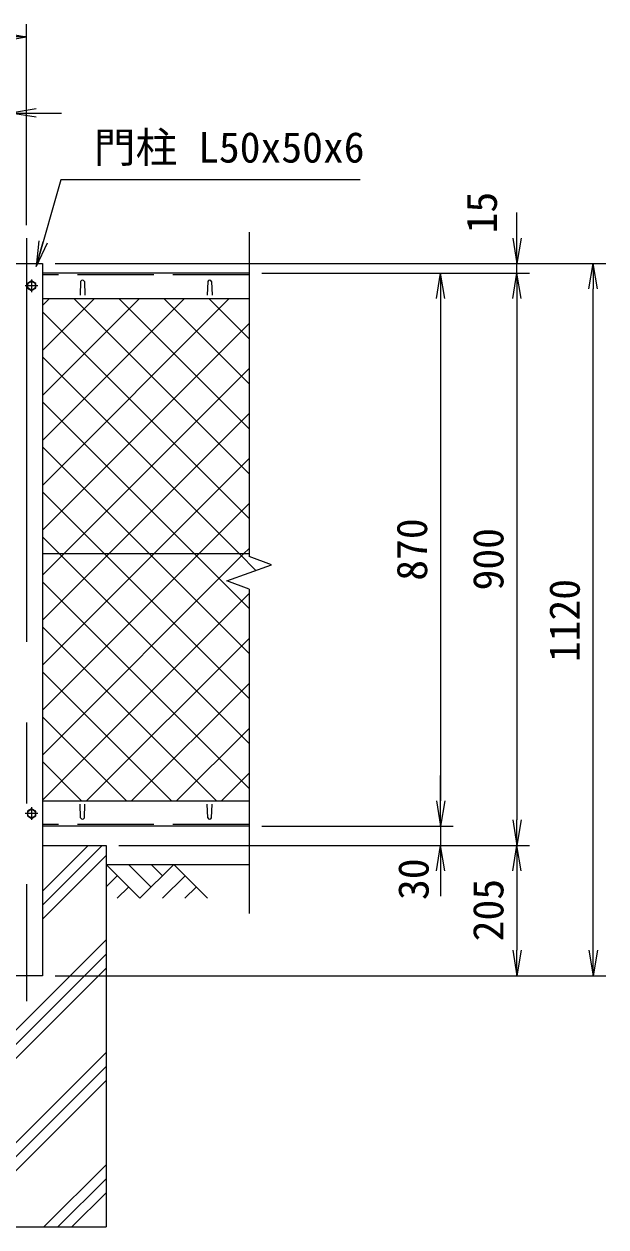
# Model space of a CAD drawing. Units: millimetres, scale not verified. Extents: x -4200 to 4200, y -2970 to 2970.
# Drawn here: x -1590 to -676, y -639 to 1253 of the extents above; entities that cross this region are included whole.
import ezdxf
from ezdxf.enums import TextEntityAlignment as Align

# ---------------------------------------------------------------- set-up
doc = ezdxf.new("R2010")
doc.units = ezdxf.units.MM
doc.header["$LTSCALE"] = 20
doc.linetypes.add('DASHED', pattern=[7.5, 6, -1.5])
doc.linetypes.add('USER1', pattern=[50.8, 31.75, -6.35, 6.35, -6.35])
for name, color, linetype, lineweight in [('0-1_D-STR3', 3, 'Continuous', 13), ('0-2_D-BMK', 2, 'USER1', 13), ('0-3_D-STR1', 1, 'Continuous', 18), ('0-4_D-STR-TXT', 7, 'Continuous', 9), ('0-5_D-STR4', 7, 'Continuous', 9), ('0-6_D-BGD', 7, 'Continuous', 9), ('0-7_D-STR-DIM', 7, 'Continuous', 9), ('0-8_0', 7, 'Continuous', 9), ('0-9_D-DCR-HCH', 7, 'Continuous', 9), ('0-A_D-STR2', 7, 'Continuous', 9)]:
    doc.layers.add(name, color=color, linetype=linetype, lineweight=lineweight)
doc.styles.add('ＭＳ ゴシック', font='')
doc.styles.get('ＭＳ ゴシック').set_extended_font_data('MS Gothic')

# ---------------------------------------------------------------- blocks, each defined once
blk = doc.blocks.new('_Open')
at = {"layer": '0-8_0'}
blk.add_line((-20, 3.33), (0, 0), dxfattribs=at)
blk.add_lwpolyline([(-20, -3.33), (0, 0), (-20, 0)], dxfattribs=at)

msp = doc.modelspace()

# ---------------------------------------------------------------- linework, layer by layer
at = {"layer": '0-1_D-STR3'}
msp.add_line((-1236.55, 419.62), (-1561.55, 419.62), dxfattribs=at)
for points in [[(-1572.05, 845.12), (-1578.55, 848.87), (-1585.05, 845.12), (-1585.05, 837.61), (-1578.55, 833.86), (-1572.05, 837.61)], [(-1572.05, 15.12), (-1578.55, 18.87), (-1585.05, 15.12), (-1585.05, 7.61), (-1578.55, 3.86), (-1572.05, 7.61)]]:
    msp.add_lwpolyline(points, close=True, dxfattribs=at)
for centre in [(-1578.55, 841.37), (-1578.55, 11.37)]:
    msp.add_circle(centre, 6.25, dxfattribs=at)
at = {"layer": '0-2_D-BMK'}
for p, q in [((-1586.55, 916.37), (-1586.55, -283.63)), ((-1578.55, 851.37), (-1578.55, 831.37)), ((-1568.55, 841.37), (-1588.55, 841.37)), ((-1578.55, 21.37), (-1578.55, 1.37)), ((-1568.55, 11.37), (-1588.55, 11.37))]:
    msp.add_line(p, q, dxfattribs=at)
at = {"layer": '0-3_D-STR1'}
for p, q in [((-1236.55, 861.37), (-1561.55, 861.37)), ((-1501.55, 848.24), (-1502.3, 826.74)), ((-1495.55, 848.24), (-1494.8, 826.74)), ((-1301.55, 848.24), (-1302.3, 826.74)), ((-1295.55, 848.24), (-1294.8, 826.74)), ((-1561.55, 821.37), (-1236.55, 821.37)), ((-1561.55, 31.37), (-1236.55, 31.37)), ((-1501.55, 4.5), (-1502.3, 26)), ((-1495.55, 4.5), (-1494.8, 26)), ((-1301.55, 4.5), (-1302.3, 26)), ((-1295.55, 4.5), (-1294.8, 26)), ((-1236.55, -8.63), (-1561.55, -8.63))]:
    msp.add_line(p, q, dxfattribs=at)
at = {"layer": '0-3_D-STR1', "linetype": 'DASHED'}
for p, q in [((-1236.55, 858.37), (-1561.55, 858.37)), ((-1236.55, -5.63), (-1561.55, -5.63))]:
    msp.add_line(p, q, dxfattribs=at)
at = {"layer": '0-3_D-STR1'}
msp.add_lwpolyline([(-1561.55, -243.63), (-1611.55, -243.63), (-1611.55, 876.37), (-1561.55, 876.37)], close=True, dxfattribs=at)
for centre, start, end in [((-1498.55, 846.99), 22.61986, 157.38014), ((-1298.55, 846.99), 22.61986, 157.38014), ((-1498.55, 5.75), 202.61986, 337.38014), ((-1298.55, 5.75), 202.61986, 337.38014)]:
    msp.add_arc(centre, 3.25, start, end, dxfattribs=at)
at = {"layer": '0-4_D-STR-TXT'}
msp.add_lwpolyline([(-1061.91, 1008.02), (-1532.88, 1008.02), (-1570.97, 873.75)], dxfattribs=at)
at = {"layer": '0-5_D-STR4'}
for p, q in [((-1561.55, -38.63), (-1461.55, -38.63)), ((-1461.55, -38.63), (-1461.55, -638.63)), ((-1711.55, -638.63), (-1461.55, -638.63))]:
    msp.add_line(p, q, dxfattribs=at)
at = {"layer": '0-6_D-BGD'}
msp.add_line((-1461.55, -68.63), (-1236.55, -68.63), dxfattribs=at)
at = {"layer": '0-7_D-STR-DIM'}
for p, q in [((-1586.55, 936.37), (-1586.55, 1252.86)), ((-1571.55, 1112.86), (-1531.55, 1112.86)), ((-815.5, 916.37), (-815.5, 956.37)), ((-1236.55, 925.82), (-1236.55, 415.59)), ((-1541.55, 876.37), (-795.5, 876.37)), ((-1541.55, 876.37), (-675.5, 876.37)), ((-815.5, 861.37), (-815.5, 876.37)), ((-1216.55, 861.37), (-915.5, 861.37)), ((-1216.55, 861.37), (-795.5, 861.37)), ((-1216.55, 861.37), (-795.5, 861.37)), ((-695.5, -203.63), (-695.5, 836.37)), ((-935.5, 821.37), (-935.5, 31.37)), ((-815.5, 821.37), (-815.5, 1.37)), ((-815.5, 821.37), (-815.5, 781.37)), ((-1271.78, 377.12), (-1201.31, 402.77)), ((-1201.31, 402.77), (-1236.55, 415.59)), ((-1236.55, 364.29), (-1271.78, 377.12)), ((-1236.55, 364.29), (-1236.55, -145.94)), ((-935.5, 31.37), (-935.5, 71.37)), ((-1216.55, -8.63), (-915.5, -8.63)), ((-1216.55, -8.63), (-915.5, -8.63)), ((-935.5, -8.63), (-935.5, -38.63)), ((-1441.55, -38.63), (-795.5, -38.63)), ((-1441.55, -38.63), (-915.5, -38.63)), ((-1441.55, -38.63), (-795.5, -38.63)), ((-935.5, -78.63), (-935.5, -118.63)), ((-815.5, -78.63), (-815.5, -203.63)), ((-1541.55, -243.63), (-795.5, -243.63)), ((-1541.55, -243.63), (-675.5, -243.63))]:
    msp.add_line(p, q, dxfattribs=at)
at = {"layer": '0-9_D-DCR-HCH'}
for p, q in [((-1561.55, -132.67), (-1467.51, -38.63)), ((-1561.55, -110.58), (-1489.6, -38.63)), ((-1561.55, -154.77), (-1461.55, -54.77)), ((-1408.33, -121.84), (-1461.55, -68.63)), ((-1390.6, -104.11), (-1426.07, -68.63)), ((-1355.12, -68.63), (-1408.33, -121.84)), ((-1372.77, -86.46), (-1390.6, -68.63)), ((-1355.12, -68.63), (-1301.91, -121.84)), ((-1443.81, -86.37), (-1461.55, -104.03)), ((-1337.38, -86.37), (-1373.02, -121.84)), ((-1426.07, -104.11), (-1443.89, -121.84)), ((-1319.65, -104.11), (-1337.47, -121.84)), ((-1711.55, -437.35), (-1461.55, -187.35)), ((-1711.55, -459.45), (-1461.55, -209.45)), ((-1711.55, -481.55), (-1461.55, -231.55)), ((-1711.55, -614.13), (-1461.55, -364.13)), ((-1711.55, -636.23), (-1461.55, -386.23)), ((-1691.86, -638.63), (-1461.55, -408.32)), ((-1559.27, -638.63), (-1461.55, -540.91)), ((-1537.18, -638.63), (-1461.55, -563)), ((-1515.08, -638.63), (-1461.55, -585.1))]:
    msp.add_line(p, q, dxfattribs=at)
at = {"layer": '0-A_D-STR2'}
for p, q in [((-1561.55, 810.36), (-1550.54, 821.37)), ((-1561.55, 739.65), (-1479.83, 821.37)), ((-1561.55, 668.94), (-1409.12, 821.37)), ((-1561.55, 598.23), (-1338.41, 821.37)), ((-1561.55, 527.52), (-1267.69, 821.37)), ((-1236.55, 545.85), (-1512.07, 821.37)), ((-1236.55, 616.56), (-1441.36, 821.37)), ((-1236.55, 687.27), (-1370.64, 821.37)), ((-1236.55, 757.98), (-1299.93, 821.37)), ((-1236.55, 475.14), (-1561.55, 800.14)), ((-1561.55, 456.81), (-1236.55, 781.81)), ((-1528.02, 419.62), (-1236.55, 711.09)), ((-1322.45, 419.62), (-1561.55, 658.72)), ((-1457.31, 419.62), (-1236.55, 640.38)), ((-1393.16, 419.62), (-1561.55, 588)), ((-1386.6, 419.62), (-1236.55, 569.67)), ((-1463.87, 419.62), (-1561.55, 517.29)), ((-1315.89, 419.62), (-1236.55, 498.96)), ((-1534.58, 419.62), (-1561.55, 446.58)), ((-1561.55, 386.09), (-1528.02, 419.62)), ((-1561.55, 315.38), (-1457.31, 419.62)), ((-1561.55, 244.67), (-1386.6, 419.62)), ((-1561.55, 173.96), (-1315.89, 419.62)), ((-1561.55, 103.25), (-1245.18, 419.62)), ((-1236.55, 121.58), (-1534.58, 419.62)), ((-1236.55, 192.29), (-1463.87, 419.62)), ((-1236.55, 263), (-1393.16, 419.62)), ((-1236.55, 333.72), (-1322.45, 419.62)), ((-1245.18, 419.62), (-1236.55, 428.25)), ((-1236.55, 50.87), (-1561.55, 375.87)), ((-1561.55, 32.54), (-1236.55, 357.54)), ((-1287.75, 31.37), (-1561.55, 305.16)), ((-1492.01, 31.37), (-1236.55, 286.83)), ((-1358.46, 31.37), (-1561.55, 234.45)), ((-1421.3, 31.37), (-1236.55, 216.12)), ((-1429.17, 31.37), (-1561.55, 163.74)), ((-1350.59, 31.37), (-1236.55, 145.41)), ((-1499.88, 31.37), (-1561.55, 93.03)), ((-1279.88, 31.37), (-1236.55, 74.7))]:
    msp.add_line(p, q, dxfattribs=at)
msp.add_lwpolyline([(-1225.93, 393.81), (-1251.74, 419.62), (-1561.55, 729.43)], dxfattribs=at)

# ---------------------------------------------------------------- block references
at = {"layer": '0-4_D-STR-TXT', "xscale": 2, "yscale": 2, "rotation": 254.16392}
msp.add_blockref('_Open', (-1571.51, 871.82), dxfattribs=at)
at = {"layer": '0-7_D-STR-DIM', "xscale": 2, "yscale": 2}
msp.add_blockref('_Open', (-1586.55, 1232.86), dxfattribs=at)
for p, rotation in [((-1611.55, 1112.86), 180), ((-815.5, 876.37), 270), ((-695.5, 876.37), 90), ((-935.5, 861.37), 90), ((-815.5, 861.37), 90), ((-815.5, 861.37), 90), ((-935.5, -8.63), 270), ((-935.5, -8.63), 270), ((-815.5, -38.63), 270), ((-935.5, -38.63), 90), ((-815.5, -38.63), 90), ((-815.5, -243.63), 270), ((-695.5, -243.63), 270)]:
    msp.add_blockref('_Open', p, dxfattribs=dict(at, rotation=rotation))

# ---------------------------------------------------------------- texts
at = {"layer": '0-4_D-STR-TXT', "style": 'ＭＳ ゴシック'}
msp.add_text('門柱 L50x50x6', height=48.09, dxfattribs=at).set_placement((-1480.69, 1020.6), align=Align.BOTTOM_LEFT)
at = {"layer": '0-7_D-STR-DIM', "style": 'ＭＳ ゴシック'}
for s, p in [('15', (-832.44, 923.67)), ('870', (-942.25, 377.49)), ('900', (-822.25, 362.24)), ('1120', (-702.25, 249.47)), ('30', (-939.85, -124.53)), ('205', (-822.25, -189.48))]:
    msp.add_text(s, height=48.09, rotation=90, dxfattribs=at).set_placement(p, align=Align.BOTTOM_LEFT)

doc.saveas('drawing.dxf')
